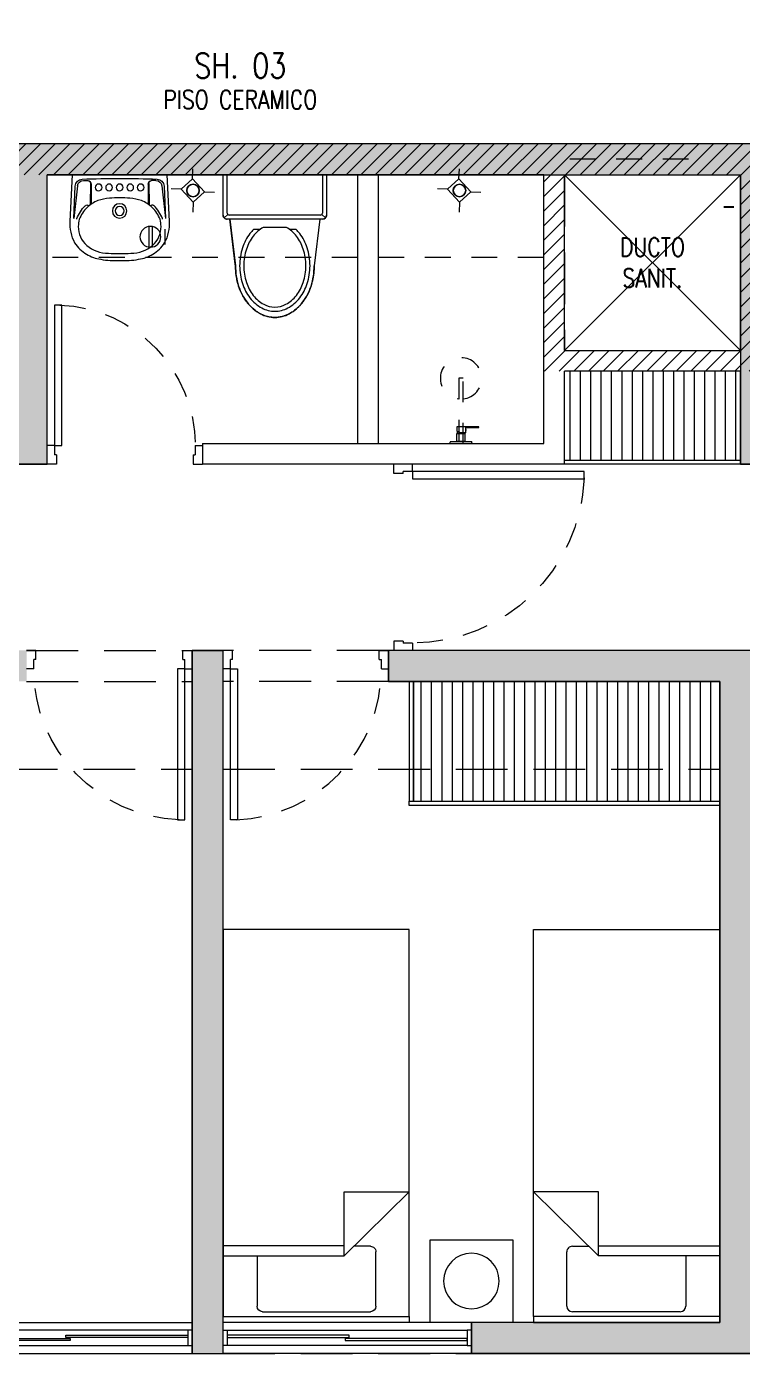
# Model space of a CAD drawing. Header units: millimetres. Extents: x 3738 to 3833, y 1327 to 1657.
# Drawn here: x 3785.17 to 3788.63, y 1382.21 to 1388.63 of the extents above; entities that cross this region are included whole.
import ezdxf
from ezdxf.enums import TextEntityAlignment as Align

# ---------------------------------------------------------------- set-up
doc = ezdxf.new("R2010")
doc.units = ezdxf.units.MM
for name, pattern in [('HIDDEN', [0.375, 0.25, -0.125]), ('HIDDEN2', [0.1875, 0.125, -0.0625]), ('X-REF_DP_Arquitectura$0$HIDDEN', [0.375, 0.25, -0.125])]:
    doc.linetypes.add(name, pattern=pattern)
doc.layers.get('0').update_dxf_attribs({"color": 251, "lineweight": 9})
for name, color, linetype, lineweight in [('A-07', 251, 'Continuous', 13), ('A-LINEAS', 251, 'Continuous', 13), ('A-MOBILIARIO', 251, 'Continuous', 13), ('A-MURO BAJO', 251, 'Continuous', 13), ('A-MUROS', 251, 'Continuous', 13), ('A-PROYECCIONES', 251, 'HIDDEN2', 13), ('A-SANITARIOS', 251, 'Continuous', 13), ('A-TEXTO-ACABADO PISO', 251, 'Continuous', 13), ('A-TEXTO-AMBIENTE', 251, 'Continuous', 13), ('A_20_Estructuras', 251, 'Continuous', 13), ('A_30_DispositivosSanit', 251, 'Continuous', 13), ('A_50_TextoAmbiente', 251, 'Continuous', 13), ('A_50_TextoIndicaciones', 251, 'Continuous', 13), ('A_50_Vigas', 251, 'X-REF_DP_Arquitectura$0$HIDDEN', 13), ('A_60_HatchEstructuras', 251, 'Continuous', 13), ('DLP_MOBILIARIO FIJO', 251, 'Continuous', 13), ('MURO CF 120', 251, 'Continuous', 13), ('MURO CF 60', 251, 'Continuous', 13)]:
    doc.layers.add(name, color=color, linetype=linetype, lineweight=lineweight)
doc.styles.add('ROMANS', font='romans.shx', dxfattribs={"width": 0.8})
pattern_1 = [(45, (-21.67, -43.67528), (-0.03535534, 0.03535534), [])]

# ---------------------------------------------------------------- blocks, each defined once
blk = doc.blocks.new('EF-P13')
at = {"layer": 'A_60_HatchEstructuras'}
h = blk.add_hatch(color=256, dxfattribs=at)
h.dxf.hatch_style = 1
h.paths.add_polyline_path([(21.525, -4.775), (19.25, -4.775), (19.25, -4.925), (20.9, -4.925), (20.9, -6.175), (18.5, -6.175), (18.5, -4.775), (18.35, -4.775), (18.35, -6.175), (15.45, -6.175), (15.45, -4.775), (15.25, -4.775), (15.25, -6.175), (11.7, -6.175), (11.7, -6.325), (21.1, -6.325), (21.1, -4.925), (21.525, -4.925)])
h.paths.add_polyline_path([(21.7, -7.525), (11.7, -7.525), (11.7, -7.675), (15.25, -7.675), (15.25, -9.075), (15.45, -9.075), (15.45, -7.675), (18.8, -7.675), (18.8, -9.075), (18.95, -9.075), (18.95, -7.675), (21.5, -7.675), (21.5, -8.925), (19.7, -8.925), (19.7, -9.075), (21.7, -9.075)])
h = blk.add_hatch(color=256, dxfattribs=at)
h.dxf.hatch_style = 1
h.paths.add_polyline_path([(18.85, -9.975), (17.1, -9.975), (17.1, -10.125), (18.7, -10.125), (18.7, -13.225), (17.5, -13.225), (17.5, -13.375), (18.85, -13.375)])
h.paths.add_polyline_path([(15.35, -9.975), (13.6, -9.975), (13.6, -13.375), (14.95, -13.375), (14.95, -13.225), (13.75, -13.225), (13.75, -10.125), (15.35, -10.125)])
h.paths.add_polyline_path([(16.3, -9.975), (16.15, -9.975), (16.15, -13.375), (16.3, -13.375)])
at = {"layer": 'A_20_Estructuras'}
for points in [[(21.7, -7.525), (11.7, -7.525), (11.7, -7.675), (15.25, -7.675), (15.25, -9.075), (15.45, -9.075), (15.45, -7.675), (18.8, -7.675), (18.8, -9.075), (18.95, -9.075), (18.95, -7.675), (21.5, -7.675), (21.5, -8.925), (19.7, -8.925), (19.7, -9.075), (21.7, -9.075)], [(16.3, -9.975), (16.15, -9.975), (16.15, -13.375), (16.3, -13.375)], [(18.85, -9.975), (17.1, -9.975), (17.1, -10.125), (18.7, -10.125), (18.7, -13.225), (17.5, -13.225), (17.5, -13.375), (18.85, -13.375)]]:
    blk.add_lwpolyline(points, close=True, dxfattribs=at)
at = {"layer": 'A_20_Estructuras', "linetype": 'HIDDEN', "ltscale": 0.5, "elevation": 0}
blk.add_lwpolyline([(18.55, -7.6), (17.95, -7.6)], dxfattribs=at)
at = {"layer": 'A_50_Vigas'}
for p, q in [((13.75, -10.5501), (16.15, -10.5501)), ((14.95, -13.375), (16.15, -13.375)), ((16.3, -13.375), (17.5, -13.375))]:
    blk.add_line(p, q, dxfattribs=at)
at = {"layer": 'A_50_Vigas', "elevation": 0}
blk.add_lwpolyline([(17.95, -7.675), (17.95, -8.525), (18.8, -8.525)], dxfattribs=at)
at = {"layer": 'A_50_Vigas'}
for points in [[(15.35, -9.975), (16.15, -9.975)], [(17.1, -9.975), (16.3, -9.975)], [(15.35, -10.125), (16.15, -10.125)], [(17.1, -10.125), (16.3, -10.125)], [(16.3, -10.5501), (18.7, -10.5501)]]:
    blk.add_lwpolyline(points, dxfattribs=at)
blk = doc.blocks.new('TEXTO AMBIENTES P11')
at = {"layer": 'A-TEXTO-ACABADO PISO', "insert": (16.3831, -7.2668), "char_height": 0.09, "attachment_point": 2, "style": 'ROMANS'}
blk.add_mtext_dynamic_manual_height_columns('PISO CERAMICO', width=1.20225, gutter_width=12.5, heights=[0], dxfattribs=at)
at = {"layer": 'A-TEXTO-AMBIENTE', "style": 'ROMANS', "width": 0.8}
blk.add_text('SH. 03', height=0.12, dxfattribs=at).set_placement((16.3832, -7.2078), align=Align.CENTER)
blk = doc.blocks.new('TEXTO DUCTOS PT')
at = {"layer": 'A_50_TextoIndicaciones', "insert": (18.375, -8.1, 0), "char_height": 0.09, "width": 0.4157, "attachment_point": 5, "style": 'ROMANS'}
blk.add_mtext('\\pxsm1,t16;DUCTO SANIT.', dxfattribs=at)
blk = doc.blocks.new('R')
at = {"layer": 'A_30_DispositivosSanit', "linetype": 'Continuous'}
for p, q in [((-0.0083, -0.0497), (-0.0083, 0.0497)), ((0.0083, -0.0497), (0.0083, 0.0497)), ((0.0694, -0.0367), (0.0694, 0.0367))]:
    blk.add_line(p, q, dxfattribs=at)
blk.add_circle((0, 0), 0.0504, dxfattribs=at)
blk = doc.blocks.new('0-sumidero')
for p, q in [((-0.0421, 0.0382), (-0.0763, 0.0724)), ((0.0435, 0.0382), (0.0777, 0.0724)), ((0.0435, 0.0382), (-0.0421, 0.0382)), ((-0.0421, 0.0382), (-0.0421, -0.0369)), ((0.0435, -0.0369), (0.0435, 0.0382)), ((-0.0421, -0.0369), (-0.0763, -0.0711)), ((-0.0421, -0.0369), (0.0435, -0.0369)), ((0.0435, -0.0369), (0.0777, -0.0711))]:
    blk.add_line(p, q)
blk.add_circle((0, 0), 0.0303)
blk = doc.blocks.new('sum')
at = {"layer": 'A_30_DispositivosSanit', "rotation": 45.00000007321594}
blk.add_blockref('0-sumidero', (0, 0), dxfattribs=at)
blk = doc.blocks.new('trampa')
at = {"layer": 'A_30_DispositivosSanit'}
blk.add_circle((0.0015, 0.0015), 0.0303, dxfattribs=at)
blk = doc.blocks.new('is-des-tf_28.02.2025')
at = {"layer": 'A_30_DispositivosSanit', "lineweight": 25}
blk.add_lwpolyline([(-23.9311, -97.381), (-23.9803, -97.381)], dxfattribs=at)
at = {"layer": 'A_30_DispositivosSanit', "rotation": 87.71903495077208}
for p in [(-26.5455, -97.301, 0), (-25.2578, -97.301, 0)]:
    blk.add_blockref('sum', p, dxfattribs=at)
at = {"layer": 'A_30_DispositivosSanit', "xscale": -1.000000000000001, "rotation": 90}
for p in [(-26.5439, -97.2994, 0), (-25.2562, -97.2994, 0)]:
    blk.add_blockref('trampa', p, dxfattribs=at)
at = {"layer": 'A_30_DispositivosSanit', "linetype": 'Continuous', "xscale": -1, "rotation": 180}
blk.add_blockref('R', (-26.7514, -97.525, 0), dxfattribs=at)
blk = doc.blocks.new('TORRE F HATCH CORTAFUEGO')
at = {"layer": 'MURO CF 60'}
h = blk.add_hatch(dxfattribs=at)
h.set_pattern_fill('_USER', color=256, scale=0.05, angle=45, pattern_type=0)
h.set_pattern_definition(pattern_1)
h.paths.add_polyline_path([(-35.65, -93.675), (-28.55, -93.675), (-28.55, -93.825), (-35.65, -93.825)])
h = blk.add_hatch(dxfattribs=at)
h.set_pattern_fill('_USER', color=256, scale=0.05, angle=45, pattern_type=0)
h.set_pattern_definition(pattern_1)
h.paths.add_polyline_path([(-28.55, -93.675), (-25.85, -93.675), (-25.85, -93.825), (-28.55, -93.825)])
h = blk.add_hatch(dxfattribs=at)
h.set_pattern_fill('_USER', color=256, scale=0.05, angle=45, pattern_type=0)
h.set_pattern_definition(pattern_1)
h.paths.add_polyline_path([(-29.5, -93.825), (-29.4, -93.825), (-29.4, -94.775), (-29.5, -94.775)])
h = blk.add_hatch(dxfattribs=at)
h.set_pattern_fill('_USER', color=256, scale=0.05, angle=45, pattern_type=0)
h.set_pattern_definition(pattern_1)
h.paths.add_polyline_path([(-28.55, -94.775), (-28.4, -94.775), (-28.4, -93.825), (-28.55, -93.825)])
h = blk.add_hatch(dxfattribs=at)
h.set_pattern_fill('_USER', color=256, scale=0.05, angle=45, pattern_type=0)
h.set_pattern_definition(pattern_1)
h.paths.add_polyline_path([(-28.55, -94.775), (-29.4, -94.775), (-29.4, -94.675), (-28.55, -94.675)])
blk = doc.blocks.new('ducha marsano')
at = {"linetype": 'HIDDEN2', "ltscale": 0.5, "extrusion": (-4.9425e-10, -7.91123e-10, -1)}
for p, q in [((-0.01, 0), (0.01, 0)), ((0.01, 0), (0.01, -0.3155)), ((-0.0205, -0.08), (-0.0205, -0.0601)), ((-0.0155, -0.058), (-0.0157, -0.058)), ((-0.01, -0.3155), (-0.01, 0)), ((0.0225, -0.0515), (-0.0001, -0.0515)), ((0.0225, -0.0515), (0.0225, -0.0627)), ((0.021, -0.0815), (-0.019, -0.0815)), ((0.025, -0.0815), (0.021, -0.0815)), ((0.0225, -0.0682), (0.0225, -0.077)), ((0.0225, -0.077), (0.025, -0.077)), ((0.025, -0.077), (0.0771, -0.077)), ((0.0771, -0.0815), (0.025, -0.0815)), ((0.0771, -0.077), (0.0816, -0.077)), ((0.0816, -0.0815), (0.0771, -0.0815)), ((0.0816, -0.077), (0.082, -0.077)), ((0.082, -0.0815), (0.0816, -0.0815)), ((0.082, -0.077), (0.084, -0.077)), ((0.084, -0.0815), (0.082, -0.0815)), ((0.0855, -0.0785), (0.0855, -0.08)), ((0.01, -0.3155), (-0.01, -0.3155))]:
    blk.add_line(p, q, dxfattribs=at)
for centre, radius, start, end in [((-0.0004, -0.0462), 0.02, 323.95812, 354.92979), ((0.0004, -0.0462), 0.02, 185.07021, 195.2705), ((0.019, -0.08), 0.0015, 270, 360), ((-0.084, -0.0785), 0.0015, 90, 180), ((-0.084, -0.08), 0.0015, 180, 270), ((0, -0.3155), 0.1, 95.73917, 84.26083)]:
    blk.add_arc(centre, radius, start, end, dxfattribs=at)
at = {"linetype": 'HIDDEN2', "ltscale": 0.5, "extrusion": (-4.94252e-10, -7.91124e-10, -1)}
blk.add_ellipse((0, -0.0515), major_axis=(-0.0225, -0.0095), ratio=0.001448, start_param=0.425436, end_param=1.567366, dxfattribs=at)
at = {"linetype": 'HIDDEN2', "ltscale": 0.5}
for points, degree in [([(-0.0305, 0), (0, 0), (0.0305, 0)], 2), ([(0.0305, 0), (0.0415, 0), (0.0525, 0)], 2), ([(0.0525, 0), (0.0525, -0.0038), (0.0525, -0.0075)], 2), ([(-0.0525, 0), (-0.0525, -0.0038), (-0.0525, -0.0075)], 2), ([(-0.0525, 0), (-0.0415, 0), (-0.0305, 0)], 2), ([(-0.0525, -0.0075), (-0.0525, -0.0075), (-0.0525, -0.0075)], 2), ([(0.0305, -0.008), (0, -0.008), (-0.0305, -0.008)], 2), ([(-0.0215, -0.008), (-0.0215, -0.0093), (-0.0215, -0.0105)], 2), ([(-0.021, -0.011), (-0.007, -0.011), (0.007, -0.011), (0.021, -0.011)], 3), ([(-0.02, -0.011), (-0.02, -0.0294), (-0.02, -0.0477)], 2), ([(-0.0197, -0.048), (0, -0.048), (0.0197, -0.048)], 2), ([(0.02, -0.011), (0.02, -0.0294), (0.02, -0.0477)], 2), ([(0.0215, -0.008), (0.0215, -0.0093), (0.0215, -0.0105)], 2)]:
    blk.add_open_spline(points, degree=degree, dxfattribs=at)
for points, weights in [([(-0.0525, -0.0075), (-0.0525, -0.0075), (-0.0525, -0.0075)], [1, 0.990847086912, 0.982266230892]), ([(-0.052, -0.008), (-0.0525, -0.008), (-0.0525, -0.0075)], [1, 0.707106781193, 1]), ([(-0.0215, -0.0105), (-0.0215, -0.011), (-0.021, -0.011)], [1, 0.70710678154, 1]), ([(-0.02, -0.0477), (-0.02, -0.048), (-0.0197, -0.048)], [1, 0.707106780138, 1]), ([(0.02, -0.0477), (0.02, -0.048), (0.0197, -0.048)], [1, 0.707106779703, 1]), ([(0.0211, -0.011), (0.0211, -0.011), (0.021, -0.011)], [1, 0.992411795776, 1]), ([(0.052, -0.008), (0.0521, -0.008), (0.0521, -0.008)], [1, 0.992411795771, 1])]:
    blk.add_rational_spline(points, weights, degree=2, dxfattribs=at)
for points, knots in [([(-0.0305, -0.008), (-0.0332, -0.008), (-0.0374, -0.008), (-0.0424, -0.008), (-0.0458, -0.008), (-0.0486, -0.008), (-0.0512, -0.008), (-0.052, -0.008), (-0.052, -0.008)], [0, 0, 0, 0, 8.104572, 12.495263, 16.885954, 21.276645, 25.667336, 33.771908, 33.771908, 33.771908, 33.771908]), ([(0.0225, -0.0682), (0.0225, -0.0682), (0.0225, -0.0682), (0.0225, -0.0679), (0.0224, -0.0677), (0.0224, -0.0672), (0.0224, -0.0669), (0.0223, -0.0662), (0.0223, -0.0658), (0.0223, -0.0652), (0.0223, -0.0648), (0.0224, -0.0641), (0.0224, -0.0638), (0.0224, -0.0633), (0.0225, -0.0631), (0.0225, -0.0628), (0.0225, -0.0627), (0.0225, -0.0627)], [0.4148436, 0.4148436, 0.4148436, 0.4148436, 0.5185541, 0.5185541, 0.6222645, 0.6222645, 0.7259759, 0.7259759, 0.8296873, 0.8296873, 0.9333987, 0.9333987, 1.03711, 1.03711, 1.1408205, 1.1408205, 1.2445309, 1.2445309, 1.2445309, 1.2445309]), ([(0.052, -0.008), (0.052, -0.008), (0.0512, -0.008), (0.0486, -0.008), (0.0458, -0.008), (0.0424, -0.008), (0.0374, -0.008), (0.0332, -0.008), (0.0305, -0.008)], [0, 0, 0, 0, 8.104572, 12.495263, 16.885954, 21.276645, 25.667336, 33.771908, 33.771908, 33.771908, 33.771908])]:
    blk.add_open_spline(points, degree=3, knots=knots, dxfattribs=at)
for points, weights, degree, knots in [([(0.0211, -0.011), (0.0211, -0.011), (0.0211, -0.011), (0.0211, -0.011), (0.0214, -0.0109), (0.0215, -0.0107), (0.0215, -0.0105)], [0.918641037743, 0.918640949346, 0.918640860949, 0.918640772552, 0.789223156395, 0.789223156395, 0.918640772552], 3, [0.1238988, 0.1238988, 0.1238988, 0.1238988, 0.1238993, 0.1238993, 0.1238993, 0.78603, 0.78603, 0.78603, 0.78603]), ([(0.0521, -0.008), (0.0521, -0.008), (0.0521, -0.008), (0.0525, -0.0079), (0.0525, -0.0075)], [0.918641037749, 0.918640905153, 0.918640772558, 0.724517853988, 0.918640772558], 2, [0.1238988, 0.1238988, 0.1238988, 0.1238993, 0.1238993, 0.7860311, 0.7860311, 0.7860311])]:
    blk.add_rational_spline(points, weights, degree=degree, knots=knots, dxfattribs=at)
blk = doc.blocks.new('1 PLAZA')
for p, q in [((-0.2592, -0.0513), (0.2619, -0.0513)), ((-0.2859, -0.3221), (-0.2859, -0.0781)), ((0.2887, -0.0781), (0.2887, -0.3415)), ((-0.45, -0.3221), (0.1356, -0.3221)), ((0.1356, -0.371), (-0.45, -0.371)), ((0.45, -0.6318), (0.1356, -0.3221)), ((0.1356, -0.3221), (0.1356, -0.6318)), ((0.2619, -0.3683), (0.1825, -0.3683)), ((0.1356, -0.6318), (0.45, -0.6318))]:
    blk.add_line(p, q)
at = {"extrusion": (4.49068e-08, -3.60286e-08, 1), "elevation": 0}
blk.add_lwpolyline([(-0.45, -0.0287), (0.45, -0.0287), (0.45, 0), (-0.45, 0)], close=True, dxfattribs=at)
blk.add_lwpolyline([(-0.45, -1.9), (-0.45, -0.0287), (0.45, -0.0287), (0.45, -1.9)], close=True)
for centre, start, end in [((-0.2592, -0.0781), 90, 180), ((0.2619, -0.0781), 0, 90), ((0.2619, -0.3415), 270, 0)]:
    blk.add_arc(centre, 0.0267, start, end)
blk = doc.blocks.new('VELADOR')
blk.add_lwpolyline([(0, 0.4), (0, 0), (0.4, 0), (0.4, 0.4)], close=True)
blk.add_circle((0.2, 0.2), 0.1344)
blk = doc.blocks.new('SIFON JET_PLANTA')
for p, q in [((-0.215, 0.2181, 0), (-0.44, 0.19, 0)), ((-0.215, -0.23, 0), (-0.215, 0.23, 0)), ((-0.2091, 0.2441, 0), (-0.1921, 0.2271, 0)), ((-0.195, 0.25, 0), (0, 0.25, 0)), ((-0.195, -0.22, 0), (-0.195, 0.22, 0)), ((-0.185, 0.23, 0), (0, 0.23, 0)), ((0, 0.25, 0), (0, -0.25, 0)), ((-0.265, 0.0718, 0), (-0.265, 0.1028, 0)), ((-0.255, -0.0562, 0), (-0.255, 0.0562, 0)), ((-0.265, -0.1028, 0), (-0.265, -0.0718, 0)), ((-0.215, -0.2181, 0), (-0.44, -0.19, 0)), ((-0.2091, -0.2441, 0), (-0.1921, -0.2271, 0)), ((0, -0.25, 0), (-0.195, -0.25, 0)), ((0, -0.23, 0), (-0.185, -0.23, 0))]:
    blk.add_line(p, q)
at = {"extrusion": (-2.64698e-23, 6.61744e-24, -1)}
for p, q in [((-0.4322, 0.191, 0), (-0.215, 0.2181, 0)), ((-0.215, 0.2278, 0), (-0.2149, 0.2323, 0)), ((-0.215, 0.2234, 0), (-0.215, 0.2278, 0)), ((-0.215, 0.2181, 0), (-0.215, 0.2234, 0)), ((-0.2149, 0.2323, 0), (-0.2142, 0.2356, 0)), ((-0.2142, 0.2356, 0), (-0.2129, 0.239, 0)), ((-0.2129, 0.239, 0), (-0.211, 0.2419, 0)), ((-0.211, 0.2419, 0), (-0.2091, 0.2441, 0)), ((-0.2091, 0.2441, 0), (-0.2077, 0.2455, 0)), ((-0.2077, 0.2455, 0), (-0.2055, 0.247, 0)), ((-0.2055, 0.247, 0), (-0.2007, 0.2492, 0)), ((-0.2007, 0.2492, 0), (-0.195, 0.25, 0)), ((-0.195, 0.25, 0), (-0.195, 0.25, 0)), ((-0.195, 0.25, 0), (-0.1605, 0.25, 0)), ((-0.1605, 0.25, 0), (-0.0975, 0.25, 0)), ((-0.0975, 0.25, 0), (-0.0323, 0.25, 0)), ((-0.0323, 0.25, 0), (0, 0.25, 0)), ((0, 0.25, 0), (0, -0.25, 0)), ((-0.6251, 0.1276, 0), (-0.6206, 0.1314, 0)), ((-0.6206, 0.1314, 0), (-0.6168, 0.1344, 0)), ((-0.6168, 0.1344, 0), (-0.6106, 0.1389, 0)), ((-0.6106, 0.1389, 0), (-0.6061, 0.142, 0)), ((-0.6061, 0.142, 0), (-0.6, 0.1461, 0)), ((-0.6, 0.1461, 0), (-0.5963, 0.1484, 0)), ((-0.5963, 0.1484, 0), (-0.5908, 0.1517, 0)), ((-0.5908, 0.1517, 0), (-0.5862, 0.1543, 0)), ((-0.5862, 0.1543, 0), (-0.5794, 0.158, 0)), ((-0.5794, 0.158, 0), (-0.5693, 0.1629, 0)), ((-0.5693, 0.1629, 0), (-0.5517, 0.1703, 0)), ((-0.5517, 0.1703, 0), (-0.5465, 0.1722, 0)), ((-0.5465, 0.1722, 0), (-0.5385, 0.1749, 0)), ((-0.5385, 0.1749, 0), (-0.5346, 0.176, 0)), ((-0.5346, 0.176, 0), (-0.5265, 0.1784, 0)), ((-0.5265, 0.1784, 0), (-0.5216, 0.1797, 0)), ((-0.5216, 0.1797, 0), (-0.5148, 0.1813, 0)), ((-0.5148, 0.1813, 0), (-0.5079, 0.1829, 0)), ((-0.5079, 0.1829, 0), (-0.5016, 0.1842, 0)), ((-0.5016, 0.1842, 0), (-0.4865, 0.1867, 0)), ((-0.4865, 0.1867, 0), (-0.4763, 0.188, 0)), ((-0.4763, 0.188, 0), (-0.4726, 0.1884, 0)), ((-0.4726, 0.1884, 0), (-0.4636, 0.1892, 0)), ((-0.4636, 0.1892, 0), (-0.4549, 0.1897, 0)), ((-0.4549, 0.1897, 0), (-0.449, 0.1899, 0)), ((-0.449, 0.1899, 0), (-0.44, 0.19, 0)), ((-0.44, 0.19, 0), (-0.4322, 0.191, 0)), ((-0.6779, 0.0582, 0), (-0.6745, 0.0655, 0)), ((-0.6745, 0.0655, 0), (-0.6722, 0.0699, 0)), ((-0.6745, 0.0655, 0), (-0.6745, 0.0655, 0)), ((-0.6722, 0.0699, 0), (-0.6705, 0.0728, 0)), ((-0.6705, 0.0728, 0), (-0.669, 0.0755, 0)), ((-0.669, 0.0755, 0), (-0.6672, 0.0785, 0)), ((-0.6672, 0.0785, 0), (-0.665, 0.082, 0)), ((-0.665, 0.082, 0), (-0.6634, 0.0845, 0)), ((-0.6634, 0.0845, 0), (-0.6611, 0.088, 0)), ((-0.6611, 0.088, 0), (-0.657, 0.0936, 0)), ((-0.657, 0.0936, 0), (-0.6534, 0.0984, 0)), ((-0.657, 0.0936, 0), (-0.657, 0.0936, 0)), ((-0.6534, 0.0984, 0), (-0.6503, 0.1023, 0)), ((-0.6534, 0.0984, 0), (-0.6534, 0.0984, 0)), ((-0.6503, 0.1023, 0), (-0.6453, 0.108, 0)), ((-0.6453, 0.108, 0), (-0.6386, 0.1152, 0)), ((-0.6386, 0.1152, 0), (-0.6326, 0.121, 0)), ((-0.6326, 0.121, 0), (-0.6299, 0.1235, 0)), ((-0.6299, 0.1235, 0), (-0.6251, 0.1276, 0)), ((-0.69, 0, 0), (-0.6899, 0.0044, 0)), ((-0.6899, 0.0044, 0), (-0.6897, 0.0096, 0)), ((-0.6897, 0.0096, 0), (-0.6893, 0.014, 0)), ((-0.6893, 0.014, 0), (-0.6887, 0.0194, 0)), ((-0.6887, 0.0194, 0), (-0.6881, 0.0236, 0)), ((-0.6881, 0.0236, 0), (-0.6872, 0.0284, 0)), ((-0.6881, 0.0236, 0), (-0.6881, 0.0236, 0)), ((-0.6872, 0.0284, 0), (-0.6867, 0.031, 0)), ((-0.6867, 0.031, 0), (-0.6855, 0.0361, 0)), ((-0.6855, 0.0361, 0), (-0.6838, 0.0421, 0)), ((-0.6855, 0.0361, 0), (-0.6855, 0.0361, 0)), ((-0.6838, 0.0421, 0), (-0.6819, 0.048, 0)), ((-0.6838, 0.0421, 0), (-0.6838, 0.0421, 0)), ((-0.6819, 0.048, 0), (-0.6804, 0.0521, 0)), ((-0.6804, 0.0521, 0), (-0.6793, 0.0547, 0)), ((-0.6793, 0.0547, 0), (-0.6779, 0.0582, 0)), ((-0.6899, -0.0065, 0), (-0.69, 0, 0)), ((-0.6896, -0.0111, 0), (-0.6899, -0.0065, 0)), ((-0.6891, -0.0164, 0), (-0.6896, -0.0111, 0)), ((-0.6881, -0.0232, 0), (-0.6891, -0.0164, 0)), ((-0.6876, -0.0264, 0), (-0.6881, -0.0232, 0)), ((-0.687, -0.0296, 0), (-0.6876, -0.0264, 0)), ((-0.6864, -0.0321, 0), (-0.687, -0.0296, 0)), ((-0.6855, -0.0361, 0), (-0.6864, -0.0321, 0)), ((-0.6838, -0.0419, 0), (-0.6855, -0.0361, 0)), ((-0.6827, -0.0457, 0), (-0.6838, -0.0419, 0)), ((-0.6814, -0.0492, 0), (-0.6827, -0.0457, 0)), ((-0.6803, -0.0522, 0), (-0.6814, -0.0492, 0)), ((-0.6792, -0.0551, 0), (-0.6803, -0.0522, 0)), ((-0.6779, -0.0581, 0), (-0.6792, -0.0551, 0)), ((-0.677, -0.0602, 0), (-0.6779, -0.0581, 0)), ((-0.6751, -0.0642, 0), (-0.677, -0.0602, 0)), ((-0.6722, -0.0699, 0), (-0.6751, -0.0642, 0)), ((-0.6706, -0.0727, 0), (-0.6722, -0.0699, 0)), ((-0.6679, -0.0774, 0), (-0.6706, -0.0727, 0)), ((-0.6646, -0.0826, 0), (-0.6679, -0.0774, 0)), ((-0.6623, -0.0862, 0), (-0.6646, -0.0826, 0)), ((-0.6599, -0.0897, 0), (-0.6623, -0.0862, 0)), ((-0.6554, -0.0958, 0), (-0.6599, -0.0897, 0)), ((-0.6494, -0.1032, 0), (-0.6554, -0.0958, 0)), ((-0.6458, -0.1074, 0), (-0.6494, -0.1032, 0)), ((-0.64, -0.1137, 0), (-0.6458, -0.1074, 0)), ((-0.6379, -0.1158, 0), (-0.64, -0.1137, 0)), ((-0.6347, -0.119, 0), (-0.6379, -0.1158, 0)), ((-0.6335, -0.1201, 0), (-0.6347, -0.119, 0)), ((-0.6347, -0.119, 0), (-0.6347, -0.119, 0)), ((-0.6318, -0.1217, 0), (-0.6335, -0.1201, 0)), ((-0.6305, -0.123, 0), (-0.6318, -0.1217, 0)), ((-0.6318, -0.1217, 0), (-0.6318, -0.1217, 0)), ((-0.6288, -0.1244, 0), (-0.6305, -0.123, 0)), ((-0.6276, -0.1255, 0), (-0.6288, -0.1244, 0)), ((-0.6262, -0.1268, 0), (-0.6276, -0.1255, 0)), ((-0.6245, -0.1281, 0), (-0.6262, -0.1268, 0)), ((-0.6235, -0.1291, 0), (-0.6245, -0.1281, 0)), ((-0.6245, -0.1281, 0), (-0.6245, -0.1281, 0)), ((-0.6223, -0.13, 0), (-0.6235, -0.1291, 0)), ((-0.6215, -0.1307, 0), (-0.6223, -0.13, 0)), ((-0.6204, -0.1315, 0), (-0.6215, -0.1307, 0)), ((-0.6193, -0.1324, 0), (-0.6204, -0.1315, 0)), ((-0.6179, -0.1335, 0), (-0.6193, -0.1324, 0)), ((-0.6168, -0.1344, 0), (-0.6179, -0.1335, 0)), ((-0.6153, -0.1355, 0), (-0.6168, -0.1344, 0)), ((-0.6142, -0.1363, 0), (-0.6153, -0.1355, 0)), ((-0.612, -0.1379, 0), (-0.6142, -0.1363, 0)), ((-0.6086, -0.1403, 0), (-0.612, -0.1379, 0)), ((-0.607, -0.1415, 0), (-0.6086, -0.1403, 0)), ((-0.6058, -0.1422, 0), (-0.607, -0.1415, 0)), ((-0.6039, -0.1435, 0), (-0.6058, -0.1422, 0)), ((-0.602, -0.1448, 0), (-0.6039, -0.1435, 0)), ((-0.6004, -0.1458, 0), (-0.602, -0.1448, 0)), ((-0.5987, -0.1469, 0), (-0.6004, -0.1458, 0)), ((-0.5964, -0.1483, 0), (-0.5987, -0.1469, 0)), ((-0.595, -0.1492, 0), (-0.5964, -0.1483, 0)), ((-0.5936, -0.15, 0), (-0.595, -0.1492, 0)), ((-0.5918, -0.1511, 0), (-0.5936, -0.15, 0)), ((-0.5896, -0.1524, 0), (-0.5918, -0.1511, 0)), ((-0.5871, -0.1538, 0), (-0.5896, -0.1524, 0)), ((-0.5833, -0.1559, 0), (-0.5871, -0.1538, 0)), ((-0.5781, -0.1587, 0), (-0.5833, -0.1559, 0)), ((-0.5759, -0.1598, 0), (-0.5781, -0.1587, 0)), ((-0.5738, -0.1608, 0), (-0.5759, -0.1598, 0)), ((-0.5702, -0.1625, 0), (-0.5738, -0.1608, 0)), ((-0.5675, -0.1637, 0), (-0.5702, -0.1625, 0)), ((-0.5659, -0.1645, 0), (-0.5675, -0.1637, 0)), ((-0.5644, -0.1652, 0), (-0.5659, -0.1645, 0)), ((-0.5614, -0.1664, 0), (-0.5644, -0.1652, 0)), ((-0.5598, -0.1671, 0), (-0.5614, -0.1664, 0)), ((-0.5568, -0.1683, 0), (-0.5598, -0.1671, 0)), ((-0.5543, -0.1693, 0), (-0.5568, -0.1683, 0)), ((-0.551, -0.1706, 0), (-0.5543, -0.1693, 0)), ((-0.5491, -0.1713, 0), (-0.551, -0.1706, 0)), ((-0.5465, -0.1722, 0), (-0.5491, -0.1713, 0)), ((-0.5449, -0.1728, 0), (-0.5465, -0.1722, 0)), ((-0.5428, -0.1735, 0), (-0.5449, -0.1728, 0)), ((-0.5412, -0.174, 0), (-0.5428, -0.1735, 0)), ((-0.5385, -0.1749, 0), (-0.5412, -0.174, 0)), ((-0.5352, -0.1759, 0), (-0.5385, -0.1749, 0)), ((-0.5385, -0.1749, 0), (-0.5385, -0.1749, 0)), ((-0.5321, -0.1768, 0), (-0.5352, -0.1759, 0)), ((-0.5296, -0.1775, 0), (-0.5321, -0.1768, 0)), ((-0.5267, -0.1783, 0), (-0.5296, -0.1775, 0)), ((-0.5238, -0.1791, 0), (-0.5267, -0.1783, 0)), ((-0.5267, -0.1783, 0), (-0.5267, -0.1783, 0)), ((-0.5217, -0.1796, 0), (-0.5238, -0.1791, 0)), ((-0.5177, -0.1807, 0), (-0.5217, -0.1796, 0)), ((-0.5151, -0.1813, 0), (-0.5177, -0.1807, 0)), ((-0.5118, -0.1821, 0), (-0.5151, -0.1813, 0)), ((-0.5094, -0.1826, 0), (-0.5118, -0.1821, 0)), ((-0.5066, -0.1832, 0), (-0.5094, -0.1826, 0)), ((-0.5022, -0.184, 0), (-0.5066, -0.1832, 0)), ((-0.4974, -0.1849, 0), (-0.5022, -0.184, 0)), ((-0.495, -0.1854, 0), (-0.4974, -0.1849, 0)), ((-0.4974, -0.1849, 0), (-0.4974, -0.1849, 0)), ((-0.4936, -0.1856, 0), (-0.495, -0.1854, 0)), ((-0.4916, -0.1859, 0), (-0.4936, -0.1856, 0)), ((-0.4884, -0.1864, 0), (-0.4916, -0.1859, 0)), ((-0.4862, -0.1867, 0), (-0.4884, -0.1864, 0)), ((-0.4824, -0.1872, 0), (-0.4862, -0.1867, 0)), ((-0.4812, -0.1874, 0), (-0.4824, -0.1872, 0)), ((-0.4785, -0.1877, 0), (-0.4812, -0.1874, 0)), ((-0.4761, -0.188, 0), (-0.4785, -0.1877, 0)), ((-0.4735, -0.1883, 0), (-0.4761, -0.188, 0)), ((-0.4695, -0.1887, 0), (-0.4735, -0.1883, 0)), ((-0.4651, -0.189, 0), (-0.4695, -0.1887, 0)), ((-0.4639, -0.1891, 0), (-0.4651, -0.189, 0)), ((-0.4651, -0.189, 0), (-0.4651, -0.189, 0)), ((-0.4619, -0.1893, 0), (-0.4639, -0.1891, 0)), ((-0.4592, -0.1894, 0), (-0.4619, -0.1893, 0)), ((-0.4568, -0.1896, 0), (-0.4592, -0.1894, 0)), ((-0.455, -0.1897, 0), (-0.4568, -0.1896, 0)), ((-0.4518, -0.1898, 0), (-0.455, -0.1897, 0)), ((-0.449, -0.1899, 0), (-0.4518, -0.1898, 0)), ((-0.4467, -0.1899, 0), (-0.449, -0.1899, 0)), ((-0.4428, -0.19, 0), (-0.4467, -0.1899, 0)), ((-0.44, -0.19, 0), (-0.4428, -0.19, 0)), ((-0.215, -0.2181, 0), (-0.44, -0.19, 0)), ((-0.215, -0.227, 0), (-0.215, -0.2181, 0)), ((-0.215, -0.23, 0), (-0.215, -0.227, 0)), ((-0.2147, -0.2335, 0), (-0.215, -0.23, 0)), ((-0.2138, -0.2369, 0), (-0.2147, -0.2335, 0)), ((-0.2126, -0.2395, 0), (-0.2138, -0.2369, 0)), ((-0.2138, -0.2369, 0), (-0.2138, -0.2369, 0)), ((-0.2108, -0.2423, 0), (-0.2126, -0.2395, 0)), ((-0.2126, -0.2395, 0), (-0.2126, -0.2395, 0)), ((-0.2091, -0.2441, 0), (-0.2108, -0.2423, 0)), ((-0.2108, -0.2423, 0), (-0.2108, -0.2423, 0)), ((-0.2108, -0.2423, 0), (-0.2108, -0.2423, 0)), ((-0.209, -0.244, 0), (-0.2091, -0.2441, 0)), ((-0.2067, -0.2462, 0), (-0.209, -0.244, 0)), ((-0.209, -0.244, 0), (-0.209, -0.244, 0)), ((-0.2029, -0.2484, 0), (-0.2067, -0.2462, 0)), ((-0.2067, -0.2462, 0), (-0.2067, -0.2462, 0)), ((-0.1995, -0.2495, 0), (-0.2029, -0.2484, 0)), ((-0.2029, -0.2484, 0), (-0.2029, -0.2484, 0)), ((-0.195, -0.25, 0), (-0.1995, -0.2495, 0)), ((0, -0.25, 0), (-0.195, -0.25, 0))]:
    blk.add_line(p, q, dxfattribs=at)
at = {"elevation": 0}
for points in [[(-0.265, 0.1028, 0.0362), (-0.2844, 0.1202, 0.08725), (-0.3535, 0.1565, 0.077598), (-0.44, 0.17, 0.077598), (-0.5265, 0.1565, 0.08725), (-0.5956, 0.1202, 0.105601), (-0.6443, 0.0627, 0.12364), (-0.66, 0, 0.12364), (-0.6443, -0.0627, 0.105601), (-0.5956, -0.1202, 0.08725), (-0.5265, -0.1565, 0.077598), (-0.44, -0.17, 0.077598)], [(-0.255, 0.0562, 0.100268), (-0.2967, 0.1044, 0.08725), (-0.3596, 0.1374, 0.077598), (-0.44, 0.15, 0.077598), (-0.5204, 0.1374, 0.08725), (-0.5833, 0.1044, 0.105601), (-0.6266, 0.0532, 0.12364), (-0.64, 0, 0.12364), (-0.6266, -0.0532, 0.105601), (-0.5833, -0.1044, 0.08725), (-0.5204, -0.1374, 0.077598), (-0.44, -0.15, 0.077598)], [(-0.44, -0.15, 0.077598), (-0.3596, -0.1374, 0.08725), (-0.2967, -0.1044, 0.100268), (-0.255, -0.0562, 0.12364)], [(-0.44, -0.17, 0.077598), (-0.3535, -0.1565, 0.08725), (-0.2844, -0.1202, 0.0362), (-0.265, -0.1028, 0.12364)]]:
    blk.add_lwpolyline(points, format="xyb", dxfattribs=at)
for centre, radius, start, end in [((-0.195, 0.23, 0), 0.02, 90, 180), ((-0.185, 0.22, 0), 0.01, 90, 180), ((-0.4939, -0.0273, 0), 0.203, 127.23483, 151.40883), ((-0.4613, -0.0702, 0), 0.257, 107.47412, 127.23483), ((-0.44, -0.1379, 0), 0.3279, 90, 107.47412), ((-0.544, 0, 0), 0.146, 151.40883, 180), ((-0.544, 0, 0), 0.146, 180, 208.59117), ((-0.4939, 0.0273, 0), 0.203, 208.59117, 232.76517), ((-0.4613, 0.0702, 0), 0.257, 232.76517, 252.52588), ((-0.44, 0.1379, 0), 0.3279, 252.52588, 270), ((-0.195, -0.23, 0), 0.02, 180, 270), ((-0.185, -0.22, 0), 0.01, 180, 270)]:
    blk.add_arc(centre, radius, start, end)
blk = doc.blocks.new('*U258')
for p, q in [((0.01, 0.855), (0.01, 0.9)), ((0.1, 0.865), (0.1, 0.9)), ((0.055, 0.855), (0.01, 0.855)), ((0.1, 0.865), (0.055, 0.865)), ((0.055, 0.855), (0.055, 0.865)), ((0.055, 0.045), (0.01, 0.045)), ((0.01, 0.045), (0.01, 0)), ((0.055, 0.045), (0.055, 0.035)), ((0.1, 0.035), (0.055, 0.035)), ((0.1, 0.035), (0.1, 0))]:
    blk.add_line(p, q)
blk.add_lwpolyline([(0.93, 0.07), (0.93, 0.035), (0.1, 0.035), (0.1, 0.07)], close=True)
at = {"color": 7, "linetype": 'HIDDEN2'}
blk.add_arc((0.0995, 0.0339), 0.8311, 2.23015, 89.96723, dxfattribs=at)
blk = doc.blocks.new('*U259')
for p, q in [((0.01, 0.755), (0.01, 0.8)), ((0.1, 0.765), (0.1, 0.8)), ((0.055, 0.755), (0.01, 0.755)), ((0.1, 0.765), (0.055, 0.765)), ((0.055, 0.755), (0.055, 0.765)), ((0.055, 0.045), (0.01, 0.045)), ((0.01, 0.045), (0.01, 0)), ((0.055, 0.045), (0.055, 0.035)), ((0.1, 0.035), (0.055, 0.035)), ((0.1, 0.035), (0.1, 0))]:
    blk.add_line(p, q)
blk.add_lwpolyline([(0.83, 0.07), (0.83, 0.035), (0.1, 0.035), (0.1, 0.07)], close=True)
at = {"color": 7, "linetype": 'HIDDEN2'}
blk.add_arc((0.0996, 0.034), 0.731, 2.23015, 89.96723, dxfattribs=at)
blk = doc.blocks.new('VP.120')
at = {"layer": 'A-MURO BAJO'}
for p, q in [((0, 0), (1.2, 0)), ((0, -0.15), (1.2, -0.15))]:
    blk.add_line(p, q, dxfattribs=at)
at = {"layer": 'DLP_MOBILIARIO FIJO', "color": 251}
for p, q in [((0.02, -0.0375), (1.18, -0.0375)), ((1.18, -0.1125), (0.02, -0.1125))]:
    blk.add_line(p, q, dxfattribs=at)
at = {"layer": 'DLP_MOBILIARIO FIJO', "color": 6}
for points in [[(0, -0.1125), (0.02, -0.1125), (0.02, -0.0375), (0, -0.0375)], [(1.2, -0.1125), (1.18, -0.1125), (1.18, -0.0375), (1.2, -0.0375)]]:
    blk.add_lwpolyline(points, close=True, dxfattribs=at)
at = {"layer": 'DLP_MOBILIARIO FIJO', "elevation": 0}
for points in [[(0.61, -0.0625), (0.02, -0.0625), (0.02, -0.0725), (0.61, -0.0725)], [(0.59, -0.0875), (1.18, -0.0875), (1.18, -0.0775), (0.59, -0.0775)]]:
    blk.add_lwpolyline(points, close=True, dxfattribs=at)
blk = doc.blocks.new('*U281')
for p, q in [((0.01, 0.705), (0.01, 0.75)), ((0.1, 0.715), (0.055, 0.715)), ((0.055, 0.705), (0.055, 0.715)), ((0.1, 0.715), (0.1, 0.75)), ((0.055, 0.705), (0.01, 0.705)), ((0.055, 0.045), (0.01, 0.045)), ((0.01, 0.045), (0.01, 0)), ((0.055, 0.045), (0.055, 0.035)), ((0.1, 0.035), (0.055, 0.035)), ((0.1, 0.035), (0.1, 0))]:
    blk.add_line(p, q)
blk.add_lwpolyline([(0.78, 0.07), (0.78, 0.035), (0.1, 0.035), (0.1, 0.07)], close=True)
at = {"color": 7, "linetype": 'HIDDEN2'}
blk.add_arc((0.0996, 0.0341), 0.6809, 2.23015, 89.96723, dxfattribs=at)
blk = doc.blocks.new('BOWL-ITALGRIF_VARADERO_01')
for p, q in [((-0.2032, -0.1971), (-0.2208, -0.038)), ((0.2032, -0.1971), (0.2208, -0.038)), ((-0.1404, -0.2077), (-0.1424, -0.1083)), ((-0.1375, -0.205), (-0.1375, -0.1117)), ((0.1375, -0.205), (0.1375, -0.1117)), ((0.1404, -0.2077), (0.1424, -0.1083)), ((-0.1753, -0.222), (-0.1544, -0.222)), ((0.1753, -0.222), (0.1544, -0.222))]:
    blk.add_line(p, q)
for points in [[(-0.0917, 0.1589, -0.02989), (-0.0456, 0.1646, -0.007822), (0.0456, 0.1646, -0.02989), (0.0918, 0.1589, -0.091737), (0.1601, 0.1343, -0.112496), (0.2175, 0.0792, -0.147885), (0.2402, -0.0257), (0.23, -0.25), (-0.23, -0.25), (-0.2402, -0.0257, -0.147885), (-0.2175, 0.0792, -0.112496), (-0.1601, 0.1343, -0.091737)], [(-0.0496, -0.1363, -0.062677), (-0.1048, -0.1249, -0.110639), (-0.1576, -0.091, -0.120976), (-0.195, -0.0344, -0.061198), (-0.2, 0, -0.21707), (-0.1593, 0.092, -0.174983), (-0.0545, 0.1298, -0.010618), (0, 0.131, -0.010618), (0.0545, 0.1298, -0.174983), (0.1593, 0.092, -0.21707), (0.2, 0, -0.061198), (0.195, -0.0344, -0.120976), (0.1576, -0.091, -0.110639), (0.1048, -0.1249, -0.062677), (0.0496, -0.1363, -0.017583), (0, -0.138, -0.017583)]]:
    blk.add_lwpolyline(points, format="xyb", close=True)
for points in [[(-0.2216, -0.0381), (-0.2145, -0.1954, 0.390823), (-0.1807, -0.2288, 0.017524), (0.1807, -0.2288, 0.390823), (0.2145, -0.1954), (0.2216, -0.0381)], [(-0.2072, -0.035, 0.005), (-0.2064, -0.038, 0.121292), (-0.166, -0.0996, 0.007977), (-0.1624, -0.1031)], [(0.2072, -0.035, -0.005), (0.2064, -0.038, -0.121292), (0.166, -0.0996, -0.007977), (0.1624, -0.1031)]]:
    blk.add_lwpolyline(points, format="xyb")
for centre, radius in [((0, -0.075), 0.035), ((0, -0.075), 0.0215), ((-0.1015, -0.1885), 0.0165), ((-0.051, -0.1885), 0.0165), ((0, -0.1885), 0.0165), ((0.051, -0.1885), 0.0165), ((0.1015, -0.1885), 0.0165)]:
    blk.add_circle(centre, radius)
for centre, radius, start, end in [((-0.1583, -0.0987), 0.006, 226.64309, 46.64309), ((-0.1404, -0.1083), 0.002, 54.36186, 181.13739), ((-0.1355, -0.1117), 0.002, 56.71088, 180), ((0.1048, -0.1249), 9.094947017729287e-16, 0, 217.6714), ((0.1355, -0.1117), 0.002, 0, 123.28912), ((0.1404, -0.1083), 0.002, 358.86261, 125.63814), ((0.1583, -0.0987), 0.006, 133.35691, 313.35691), ((-0.1753, -0.194), 0.028, 186.31112, 270), ((-0.1545, -0.205), 0.017, 270, 0), ((-0.1544, -0.208), 0.014, 270, 1.13739), ((0.1545, -0.205), 0.017, 180, 270), ((0.1544, -0.208), 0.014, 178.86261, 270), ((0.1753, -0.194), 0.028, 270, 353.68888)]:
    blk.add_arc(centre, radius, start, end)
blk = doc.blocks.new('DPTO 75_D11')
at = {"layer": 'DLP_MOBILIARIO FIJO'}
h = blk.add_hatch(dxfattribs=at)
h.set_pattern_fill('_USER', color=8, scale=0.05, angle=450, pattern_type=0)
h.set_pattern_definition([(90, (7.200004, -1.15), (-0.05, 2e-17), [])])
h.paths.add_polyline_path([(8, -1.1), (7.15, -1.1), (7.15, -1.53), (8, -1.53)])
h = blk.add_hatch(dxfattribs=at)
h.set_pattern_fill('_USER', color=8, scale=0.05, angle=450, pattern_type=0)
h.set_pattern_definition([(90, (-38.52, -24.655035), (-0.05, 2e-17), [])])
h.paths.add_polyline_path([(7.9, -2.6), (6.42, -2.6), (6.42, -3.18), (7.9, -3.18)])
at = {"layer": 'A-LINEAS'}
for p, q in [((7.15, -0.15, 0), (8, -1, 0)), ((7.15, -1, 0), (8, -0.15, 0))]:
    blk.add_line(p, q, dxfattribs=at)
at = {"layer": 'A-MURO BAJO'}
for p, q in [((6.15, -0.15, 0), (6.15, -1.45, 0)), ((6.25, -0.15, 0), (6.25, -1.45, 0))]:
    blk.add_line(p, q, dxfattribs=at)
at = {"layer": 'A-MUROS'}
for p, q in [((10.9, 0), (0.9, 0)), ((7.05, -0.15), (4.65, -0.15)), ((4.65, -1.55), (4.65, -0.15)), ((7.05, -1.45), (7.05, -0.15)), ((7.15, -1), (7.15, -0.15)), ((7.15, -0.15), (8, -0.15)), ((8, -1), (8, -0.15)), ((7.15, -1), (8, -1)), ((7.15, -1.55), (7.15, -1.1)), ((8, -1.1), (7.15, -1.1)), ((8, -1.55), (8, -1.1)), ((5.4, -1.45), (7.05, -1.45)), ((5.4, -1.45), (5.4, -1.55)), ((4.65, -1.55), (4.45, -1.55)), ((7.15, -1.55), (5.4, -1.55)), ((8.15, -1.55), (8, -1.55)), ((5.35, -5.85), (5.35, -2.45)), ((5.35, -2.45), (5.5, -2.45)), ((5.5, -5.85), (5.5, -2.45)), ((6.3, -2.6), (6.3, -2.45)), ((8.05, -2.45), (6.3, -2.45)), ((7.9, -2.6), (6.3, -2.6)), ((7.9, -5.7), (7.9, -2.6)), ((6.7, -5.85), (6.7, -5.7)), ((7.9, -5.7), (6.7, -5.7)), ((5.35, -5.85), (5.5, -5.85)), ((8.05, -5.85), (6.7, -5.85))]:
    blk.add_line(p, q, dxfattribs=at)
at = {"layer": 'A-PROYECCIONES'}
blk.add_line((7.05, -0.55), (4.65, -0.55), dxfattribs=at)
at = {"layer": 'DLP_MOBILIARIO FIJO', "elevation": 0}
for points in [[(7.15, -1.55), (7.15, -1.53), (8, -1.53), (8, -1.55)], [(6.42, -2.6), (6.4, -2.6), (6.4, -3.18), (6.42, -3.18)], [(6.4, -3.2), (6.4, -3.18), (7.9, -3.18), (7.9, -3.2)]]:
    blk.add_lwpolyline(points, close=True, dxfattribs=at)
at = {"layer": 'DLP_MOBILIARIO FIJO', "color": 8, "elevation": 0}
blk.add_lwpolyline([(7.9, -2.6), (6.42, -2.6), (6.42, -3.18), (7.9, -3.18)], close=True, dxfattribs=at)
at = {"xscale": -1, "rotation": 180}
blk.add_blockref('VP.120', (4.15, -5.85, 0), dxfattribs=at)
at = {"rotation": 180}
blk.add_blockref('VP.120', (6.7, -5.85, 0), dxfattribs=at)
at = {"layer": 'A-MOBILIARIO'}
for name, p, xscale, rotation in [('*U281', (4.65, -1.56, 0), -1.000000000000004, 270), ('*U258', (6.315, -1.55, 0), -1, 180), ('*U259', (5.35, -2.44, 0), -1.000000000000008, 90)]:
    blk.add_blockref(name, p, dxfattribs=dict(at, xscale=xscale, rotation=rotation))
at = {"layer": 'A-MOBILIARIO', "rotation": 270}
blk.add_blockref('*U259', (5.5, -2.44, 0), dxfattribs=at)
at = {"layer": 'A-MOBILIARIO', "extrusion": (4.49068e-08, 3.60286e-08, -1), "zscale": -1.000000000000022, "rotation": 180}
for name, p in [('1 PLAZA', (-5.95, -5.7, 0)), ('VELADOR', (-6.5, -5.3, 0))]:
    blk.add_blockref(name, p, dxfattribs=at)
at = {"layer": 'A-MOBILIARIO', "extrusion": (4.49068e-08, -3.60286e-08, 1), "rotation": 180}
blk.add_blockref('1 PLAZA', (7.45, -5.7, 0), dxfattribs=at)
at = {"layer": 'A-SANITARIOS', "xscale": -1, "rotation": 180}
blk.add_blockref('BOWL-ITALGRIF_VARADERO_01', (5, -0.4, 0), dxfattribs=at)
at = {"layer": 'A-SANITARIOS', "extrusion": (4.49068e-08, -3.60286e-08, 1), "rotation": 90.00000133122334}
blk.add_blockref('SIFON JET_PLANTA', (5.75, -0.15, 0), dxfattribs=at)
at = {"layer": 'A-SANITARIOS', "extrusion": (-4.9425e-10, 7.91123e-10, -1), "rotation": 180.0000007003577}
blk.add_blockref('ducha marsano', (-6.65, -1.45, 0), dxfattribs=at)

msp = doc.modelspace()

# ---------------------------------------------------------------- block references
msp.add_blockref('EF-P13', (3769.8221, 1395.5876))
at = {"layer": 'A-07'}
msp.add_blockref('is-des-tf_28.02.2025', (3812.5221, 1485.1379), dxfattribs=at)
at = {"layer": 'A_50_TextoAmbiente'}
msp.add_blockref('TEXTO AMBIENTES P11', (3769.8221, 1395.5879), dxfattribs=at)
at = {"layer": 'A_50_TextoIndicaciones'}
msp.add_blockref('TEXTO DUCTOS PT', (3769.8221, 1395.5879), dxfattribs=at)
at = {"layer": 'MURO CF 120', "color": 251}
msp.add_blockref('TORRE F HATCH CORTAFUEGO', (3817.1721, 1481.7379), dxfattribs=at)

# ---------------------------------------------------------------- next in the draw order: block references
msp.add_blockref('DPTO 75_D11', (3780.6221, 1388.0629))

doc.saveas('drawing.dxf')
